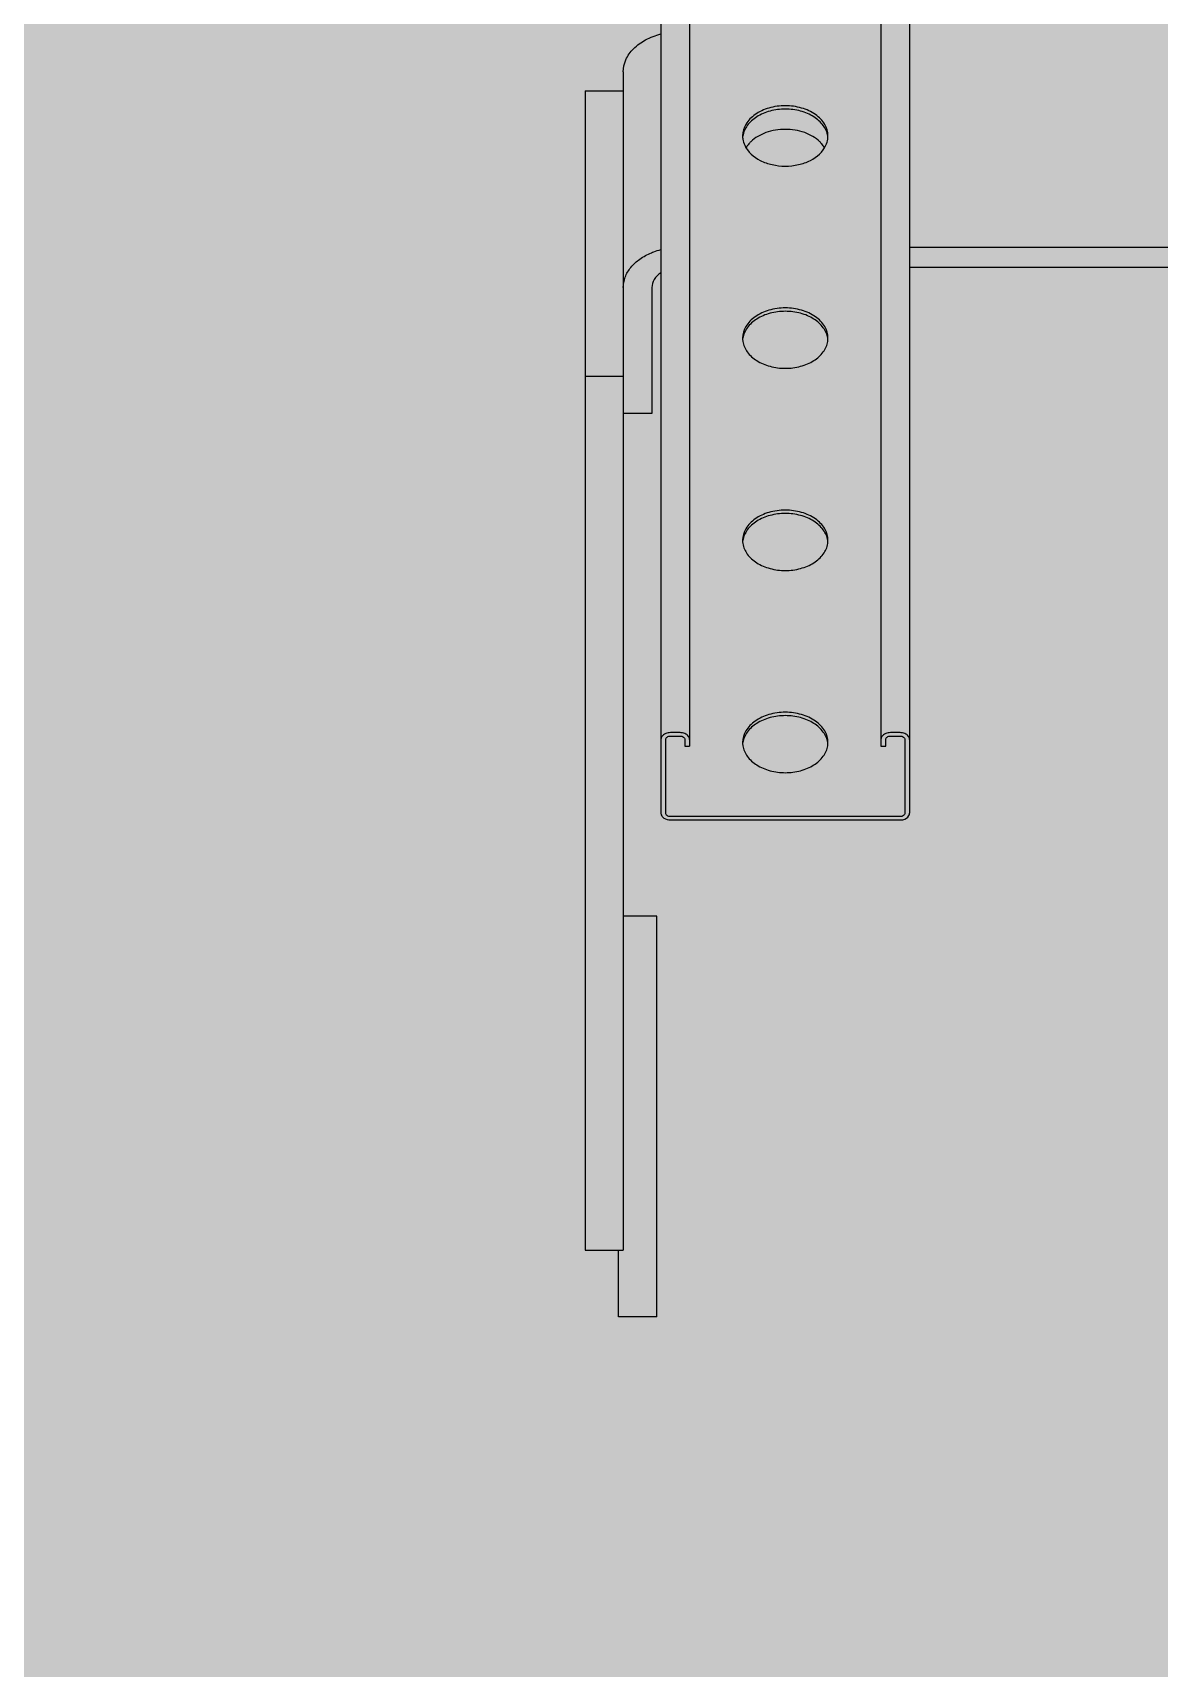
# Model space of a CAD drawing. Extents: x -18489 to 27370, y -8745 to 11880.
# Drawn here: x -14436.72 to -14417.98, y 2168.07 to 2195.28 of the extents above; entities that cross this region are included whole.
import ezdxf

# ---------------------------------------------------------------- set-up
doc = ezdxf.new("R2010")
doc.units = 0
doc.header["$LTSCALE"] = 100
for name, color, linetype in [('188K-SM-03-F10-MECH-EQ-Y2257103$0$0 Xref', 8, 'Continuous'), ('188K-SM-03-F10-MECH-EQ-Y2257103$0$M-EQU-FOUNDATION', 8, 'Continuous'), ('188K-SM-03-F10-MECH-EQ-Y2257103$0$Micron CUP L10 HVAC EQU$0$M-MECH-EQU', 136, 'Continuous'), ('188K-SM-03-F10-MECH-EQ-Y2257103$0$Micron CUP L10 HVAC EQU$0$M-PHASE1 AREA', 252, 'Continuous')]:
    doc.layers.add(name, color=color, linetype=linetype)

# ---------------------------------------------------------------- blocks, each defined once
blk = doc.blocks.new('188K-SM-03-F10-MECH-EQ-Y2257103$0$Micron CUP L10 HVAC EQU$0$A$C0c53ceb0')
at = {"layer": '188K-SM-03-F10-MECH-EQ-Y2257103$0$Micron CUP L10 HVAC EQU$0$M-PHASE1 AREA'}
for p, q in [((17168.81817, 13176.65158), (17168.81817, 12648.77738)), ((17210.1766, 13176.65158), (17210.1766, 12648.77738)), ((17173.57566, 13163.43251), (17173.57566, 12659.94603)), ((17205.41912, 13163.43251), (17205.41912, 12659.94603)), ((17162.53829, 12772.12596), (17162.53829, 12576.08288)), ((17156.19497, 12768.96269), (17156.19497, 12576.08288)), ((17156.19497, 12768.96269), (17162.53829, 12768.96269)), ((17210.1766, 12742.97084), (17679.45525, 12742.97084)), ((17679.45525, 12739.60679), (17210.1766, 12739.60679)), ((17167.29578, 12736.24274), (17167.29578, 12715.26666)), ((17156.19497, 12721.52352), (17162.53829, 12721.52352)), ((17167.29578, 12715.26516), (17162.53829, 12715.26516)), ((17169.61109, 12648.77738), (17169.61109, 12661.06738)), ((17171.98983, 12662.18873), (17170.404, 12662.18873)), ((17170.404, 12661.62806), (17171.98983, 12661.62806)), ((17172.78275, 12661.06738), (17172.78275, 12659.94603)), ((17206.21203, 12659.94603), (17206.21203, 12661.06738)), ((17208.59077, 12662.18873), (17207.00494, 12662.18873)), ((17207.00494, 12661.62806), (17208.59077, 12661.62806)), ((17209.38369, 12661.06738), (17209.38369, 12648.77738)), ((17172.78275, 12659.94603), (17173.57566, 12659.94603)), ((17205.41912, 12659.94603), (17206.21203, 12659.94603)), ((17208.59077, 12648.2167), (17170.404, 12648.2167)), ((17170.404, 12647.65603), (17208.59077, 12647.65603)), ((17168.10742, 12631.67629), (17162.53829, 12631.67629)), ((17168.10742, 12564.96838), (17168.10742, 12631.67629)), ((17156.19497, 12576.08288), (17162.53829, 12576.08288)), ((17161.7641, 12564.96838), (17161.7641, 12576.08288)), ((17168.10742, 12564.96838), (17161.7641, 12564.96838))]:
    blk.add_line(p, q, dxfattribs=at)
for centre, radius, start, end in [((17185.93616, 12761.47347), 3.54328, 180.0055407, 184.5768373), ((17185.98738, 12761.47774), 3.59469, 184.579493, 188.7122458), ((17193.00739, 12761.47774), 3.59469, 351.2877542, 355.420507), ((17193.05862, 12761.47347), 3.54328, 355.4231627, 359.9944593), ((17187.438, 12756.70575), 5.29236, 134.1793977, 139.3501652), ((17191.55678, 12756.70575), 5.29236, 40.6498348, 45.8206023), ((17185.93616, 12727.83295), 3.54328, 180.0055407, 184.5768373), ((17185.98738, 12727.83722), 3.59469, 184.579493, 188.7122458), ((17193.00739, 12727.83722), 3.59469, 351.2877542, 355.420507), ((17193.05862, 12727.83295), 3.54328, 355.4231627, 359.9944593), ((17185.93616, 12694.19243), 3.54328, 180.0055407, 184.5768373), ((17185.98738, 12694.19669), 3.59469, 184.579493, 188.7122458), ((17193.00739, 12694.19669), 3.59469, 351.2877542, 355.420507), ((17193.05862, 12694.19243), 3.54328, 355.4231627, 359.9944593), ((17171.99099, 12659.97761), 2.21113, 79.332974, 90.0300823), ((17185.93616, 12660.5519), 3.54328, 180.0055407, 184.5768373), ((17185.98738, 12660.55617), 3.59469, 184.579493, 188.7122458), ((17193.00739, 12660.55617), 3.59469, 351.2877542, 355.420507), ((17193.05862, 12660.5519), 3.54328, 355.4231627, 359.9944593), ((17208.59194, 12659.97761), 2.21113, 79.332974, 90.0300823)]:
    blk.add_arc(centre, radius, start, end, dxfattribs=at)
for points, knots in [([(17162.53829, 12772.12596), (17162.53829, 12772.81636), (17162.86866, 12774.26756), (17164.23161, 12776.13853), (17166.27912, 12777.60302), (17167.92324, 12778.22332), (17168.8024, 12778.44925)], [0, 0, 0, 0, 0.21748498, 0.45261355, 0.714058089, 1, 1, 1, 1]), ([(17189.49739, 12766.49678), (17188.5821, 12766.49678), (17186.80607, 12766.25763), (17184.48086, 12765.20581), (17182.82528, 12763.56873), (17182.39287, 12762.13882), (17182.39287, 12761.47313)], [0, 0, 0, 0, 0.288006698, 0.555333419, 0.790532629, 1, 1, 1, 1]), ([(17196.6019, 12761.47313), (17196.6019, 12762.13882), (17196.1695, 12763.56873), (17194.51392, 12765.20581), (17192.1887, 12766.25763), (17190.41268, 12766.49678), (17189.49739, 12766.49678)], [0, 0, 0, 0, 0.209467371, 0.444666581, 0.711993302, 1, 1, 1, 1]), ([(17189.49739, 12765.9361), (17188.64305, 12765.9361), (17186.97926, 12765.72672), (17184.76361, 12764.80316), (17183.10621, 12763.36394), (17182.53009, 12762.07863), (17182.43417, 12761.45234)], [0, 0, 0, 0, 0.284584443, 0.551250143, 0.788945637, 1, 1, 1, 1]), ([(17196.5606, 12761.45234), (17196.46469, 12762.07863), (17195.88856, 12763.36394), (17194.23116, 12764.80316), (17192.01551, 12765.72672), (17190.35173, 12765.9361), (17189.49739, 12765.9361)], [0, 0, 0, 0, 0.211054363, 0.448749857, 0.715415557, 1, 1, 1, 1]), ([(17195.24506, 12760.50123), (17194.54107, 12761.18614), (17192.67277, 12762.24312), (17189.49739, 12762.74511), (17186.322, 12762.24312), (17184.45371, 12761.18614), (17183.74971, 12760.50123)], [0, 0, 0, 0, 0.236938801, 0.5, 0.763061198, 1, 1, 1, 1]), ([(17182.74059, 12759.92074), (17183.2418, 12758.8299), (17184.82036, 12757.47092), (17187.31369, 12756.61087), (17188.76101, 12756.44948), (17189.49739, 12756.44948)], [0, 0, 0, 0, 0.454971083, 0.720915951, 1, 1, 1, 1]), ([(17189.49739, 12756.44948), (17190.23377, 12756.44948), (17191.68109, 12756.61087), (17194.17441, 12757.47092), (17195.75297, 12758.8299), (17196.25418, 12759.92074)], [0, 0, 0, 0, 0.279084049, 0.545028917, 1, 1, 1, 1]), ([(17162.53829, 12736.24274), (17162.53829, 12736.8295), (17162.77172, 12738.04886), (17163.76118, 12739.69649), (17165.29495, 12741.08484), (17166.55953, 12741.76475), (17167.24472, 12742.04848)], [0, 0, 0, 0, 0.222954822, 0.459664115, 0.718205, 1, 1, 1, 1]), ([(17167.24472, 12742.04848), (17167.3693, 12742.10006), (17167.87887, 12742.30014), (17168.40282, 12742.46334), (17168.8024, 12742.56603)], [0, 0, 0, 0, 0.246316039, 1, 1, 1, 1]), ([(17168.79917, 12738.69675), (17168.36141, 12738.40663), (17167.61149, 12737.70781), (17167.29578, 12736.70726), (17167.29578, 12736.24274)], [0, 0, 0, 0, 0.530633996, 1, 1, 1, 1]), ([(17189.49739, 12732.85626), (17188.5821, 12732.85626), (17186.80607, 12732.61711), (17184.48086, 12731.56529), (17182.82528, 12729.9282), (17182.39287, 12728.4983), (17182.39287, 12727.83261)], [0, 0, 0, 0, 0.288006698, 0.555333419, 0.790532629, 1, 1, 1, 1]), ([(17189.49739, 12732.29558), (17188.64305, 12732.29558), (17186.97926, 12732.0862), (17184.76361, 12731.16263), (17183.10621, 12729.72342), (17182.53009, 12728.43811), (17182.43417, 12727.81182)], [0, 0, 0, 0, 0.284584443, 0.551250143, 0.788945637, 1, 1, 1, 1]), ([(17196.6019, 12727.83261), (17196.6019, 12728.4983), (17196.1695, 12729.9282), (17194.51392, 12731.56529), (17192.1887, 12732.61711), (17190.41268, 12732.85626), (17189.49739, 12732.85626)], [0, 0, 0, 0, 0.209467371, 0.444666581, 0.711993302, 1, 1, 1, 1]), ([(17196.5606, 12727.81182), (17196.46469, 12728.43811), (17195.88856, 12729.72342), (17194.23116, 12731.16263), (17192.01551, 12732.0862), (17190.35173, 12732.29558), (17189.49739, 12732.29558)], [0, 0, 0, 0, 0.211054363, 0.448749857, 0.715415557, 1, 1, 1, 1]), ([(17182.43417, 12727.29272), (17182.53009, 12726.66643), (17183.10621, 12725.38112), (17184.76361, 12723.9419), (17186.97926, 12723.01834), (17188.64305, 12722.80896), (17189.49739, 12722.80896)], [0, 0, 0, 0, 0.211054363, 0.448749857, 0.715415557, 1, 1, 1, 1]), ([(17189.49739, 12722.80896), (17190.35173, 12722.80896), (17192.01551, 12723.01834), (17194.23116, 12723.9419), (17195.88856, 12725.38112), (17196.46469, 12726.66643), (17196.5606, 12727.29272)], [0, 0, 0, 0, 0.284584443, 0.551250143, 0.788945637, 1, 1, 1, 1]), ([(17189.49739, 12699.21574), (17188.5821, 12699.21574), (17186.80607, 12698.97659), (17184.48086, 12697.92476), (17182.82528, 12696.28768), (17182.39287, 12694.85777), (17182.39287, 12694.19208)], [0, 0, 0, 0, 0.288006698, 0.555333419, 0.790532629, 1, 1, 1, 1]), ([(17189.49739, 12698.65506), (17188.64305, 12698.65506), (17186.97926, 12698.44568), (17184.76361, 12697.52211), (17183.10621, 12696.0829), (17182.53009, 12694.79759), (17182.43417, 12694.17129)], [0, 0, 0, 0, 0.284584443, 0.551250143, 0.788945637, 1, 1, 1, 1]), ([(17196.6019, 12694.19208), (17196.6019, 12694.85777), (17196.1695, 12696.28768), (17194.51392, 12697.92476), (17192.1887, 12698.97659), (17190.41268, 12699.21574), (17189.49739, 12699.21574)], [0, 0, 0, 0, 0.209467371, 0.444666581, 0.711993302, 1, 1, 1, 1]), ([(17196.5606, 12694.17129), (17196.46469, 12694.79759), (17195.88856, 12696.0829), (17194.23116, 12697.52211), (17192.01551, 12698.44568), (17190.35173, 12698.65506), (17189.49739, 12698.65506)], [0, 0, 0, 0, 0.211054363, 0.448749857, 0.715415557, 1, 1, 1, 1]), ([(17182.43417, 12693.6522), (17182.53009, 12693.0259), (17183.10621, 12691.74059), (17184.76361, 12690.30138), (17186.97926, 12689.37781), (17188.64305, 12689.16843), (17189.49739, 12689.16843)], [0, 0, 0, 0, 0.211054363, 0.448749857, 0.715415557, 1, 1, 1, 1]), ([(17189.49739, 12689.16843), (17190.35173, 12689.16843), (17192.01551, 12689.37781), (17194.23116, 12690.30138), (17195.88856, 12691.74059), (17196.46469, 12693.0259), (17196.5606, 12693.6522)], [0, 0, 0, 0, 0.284584443, 0.551250143, 0.788945637, 1, 1, 1, 1]), ([(17189.49739, 12665.57521), (17188.5821, 12665.57521), (17186.80607, 12665.33607), (17184.48086, 12664.28424), (17182.82528, 12662.64716), (17182.39287, 12661.21725), (17182.39287, 12660.55156)], [0, 0, 0, 0, 0.288006698, 0.555333419, 0.790532629, 1, 1, 1, 1]), ([(17196.6019, 12660.55156), (17196.6019, 12661.21725), (17196.1695, 12662.64716), (17194.51392, 12664.28424), (17192.1887, 12665.33607), (17190.41268, 12665.57521), (17189.49739, 12665.57521)], [0, 0, 0, 0, 0.209467371, 0.444666581, 0.711993302, 1, 1, 1, 1]), ([(17189.49739, 12665.01454), (17188.64305, 12665.01454), (17186.97926, 12664.80516), (17184.76361, 12663.88159), (17183.10621, 12662.44238), (17182.53009, 12661.15707), (17182.43417, 12660.53077)], [0, 0, 0, 0, 0.284584443, 0.551250143, 0.788945637, 1, 1, 1, 1]), ([(17196.5606, 12660.53077), (17196.46469, 12661.15707), (17195.88856, 12662.44238), (17194.23116, 12663.88159), (17192.01551, 12664.80516), (17190.35173, 12665.01454), (17189.49739, 12665.01454)], [0, 0, 0, 0, 0.211054363, 0.448749857, 0.715415557, 1, 1, 1, 1]), ([(17169.61109, 12662.0385), (17169.53478, 12662.00734), (17169.2644, 12661.87592), (17169.0263, 12661.65977), (17168.92231, 12661.46704)], [0, 0, 0, 0, 0.273440322, 1, 1, 1, 1]), ([(17169.61109, 12661.06738), (17169.61109, 12661.22054), (17169.84712, 12661.5539), (17170.20927, 12661.62806), (17170.404, 12661.62806)], [0, 0, 0, 0, 0.440239368, 1, 1, 1, 1]), ([(17171.98983, 12661.62806), (17172.18457, 12661.62806), (17172.54671, 12661.5539), (17172.78275, 12661.22054), (17172.78275, 12661.06738)], [0, 0, 0, 0, 0.559760632, 1, 1, 1, 1]), ([(17173.57566, 12661.06738), (17173.57566, 12661.26724), (17173.38951, 12661.70666), (17173.00213, 12661.94892), (17172.78275, 12662.0385)], [0, 0, 0, 0, 0.457524368, 1, 1, 1, 1]), ([(17206.21203, 12662.0385), (17206.13573, 12662.00734), (17205.86534, 12661.87592), (17205.62724, 12661.65977), (17205.52325, 12661.46704)], [0, 0, 0, 0, 0.273440322, 1, 1, 1, 1]), ([(17206.21203, 12661.06738), (17206.21203, 12661.22054), (17206.44807, 12661.5539), (17206.81021, 12661.62806), (17207.00494, 12661.62806)], [0, 0, 0, 0, 0.440239368, 1, 1, 1, 1]), ([(17208.59077, 12661.62806), (17208.78551, 12661.62806), (17209.14765, 12661.5539), (17209.38369, 12661.22054), (17209.38369, 12661.06738)], [0, 0, 0, 0, 0.559760632, 1, 1, 1, 1]), ([(17210.1766, 12661.06738), (17210.1766, 12661.26724), (17209.99045, 12661.70666), (17209.60307, 12661.94892), (17209.38369, 12662.0385)], [0, 0, 0, 0, 0.457524368, 1, 1, 1, 1]), ([(17182.43417, 12660.01168), (17182.53009, 12659.38538), (17183.10621, 12658.10007), (17184.76361, 12656.66086), (17186.97926, 12655.73729), (17188.64305, 12655.52791), (17189.49739, 12655.52791)], [0, 0, 0, 0, 0.211054363, 0.448749857, 0.715415557, 1, 1, 1, 1]), ([(17189.49739, 12655.52791), (17190.35173, 12655.52791), (17192.01551, 12655.73729), (17194.23116, 12656.66086), (17195.88856, 12658.10007), (17196.46469, 12659.38538), (17196.5606, 12660.01168)], [0, 0, 0, 0, 0.284584443, 0.551250143, 0.788945637, 1, 1, 1, 1]), ([(17168.81817, 12648.77738), (17168.81817, 12648.61842), (17168.8898, 12648.3977), (17169.02148, 12648.22571), (17169.05971, 12648.18252)], [0, 0, 0, 0, 0.733758948, 1, 1, 1, 1]), ([(17169.05971, 12648.18252), (17169.13368, 12648.09897), (17169.5112, 12647.77981), (17170.02615, 12647.65603), (17170.404, 12647.65603)], [0, 0, 0, 0, 0.227996945, 1, 1, 1, 1]), ([(17170.404, 12648.2167), (17170.20927, 12648.2167), (17169.84712, 12648.29086), (17169.61109, 12648.62422), (17169.61109, 12648.77738)], [0, 0, 0, 0, 0.559760632, 1, 1, 1, 1]), ([(17209.38369, 12648.77738), (17209.38369, 12648.62422), (17209.14765, 12648.29086), (17208.78551, 12648.2167), (17208.59077, 12648.2167)], [0, 0, 0, 0, 0.440239368, 1, 1, 1, 1]), ([(17208.59077, 12647.65603), (17208.74871, 12647.65603), (17209.30292, 12647.70989), (17209.88045, 12648.02185), (17210.07246, 12648.37772)], [0, 0, 0, 0, 0.280876256, 1, 1, 1, 1])]:
    blk.add_open_spline(points, degree=3, knots=knots, dxfattribs=at)
for points in [[(17182.43417, 12760.93324), (17182.48755, 12760.58469), (17182.59337, 12760.24115), (17182.74059, 12759.92074)], [(17196.25418, 12759.92074), (17196.40141, 12760.24115), (17196.50722, 12760.58469), (17196.5606, 12760.93324)], [(17183.42266, 12760.15338), (17183.2556, 12759.95856), (17183.10275, 12759.7503), (17182.96949, 12759.53097)], [(17196.02528, 12759.53097), (17195.89202, 12759.7503), (17195.73917, 12759.95856), (17195.57212, 12760.15338)], [(17168.92231, 12661.46704), (17168.85694, 12661.34588), (17168.81817, 12661.20505), (17168.81817, 12661.06738)], [(17170.404, 12662.18873), (17170.13499, 12662.18873), (17169.86013, 12662.14019), (17169.61109, 12662.0385)], [(17172.78275, 12662.0385), (17172.65976, 12662.08872), (17172.5308, 12662.12581), (17172.40027, 12662.15053)], [(17205.52325, 12661.46704), (17205.45788, 12661.34588), (17205.41912, 12661.20505), (17205.41912, 12661.06738)], [(17207.00494, 12662.18873), (17206.73594, 12662.18873), (17206.46108, 12662.14019), (17206.21203, 12662.0385)], [(17209.38369, 12662.0385), (17209.2607, 12662.08872), (17209.13175, 12662.12581), (17209.00122, 12662.15053)], [(17210.07246, 12648.37772), (17210.13783, 12648.49888), (17210.1766, 12648.63971), (17210.1766, 12648.77738)]]:
    blk.add_open_spline(points, degree=3, dxfattribs=at)
blk = doc.blocks.new('188K-SM-03-F10-MECH-EQ-Y2257103$0$Micron CUP L10 HVAC EQU')
at = {"layer": '188K-SM-03-F10-MECH-EQ-Y2257103$0$Micron CUP L10 HVAC EQU$0$M-MECH-EQU'}
blk.add_blockref('188K-SM-03-F10-MECH-EQ-Y2257103$0$Micron CUP L10 HVAC EQU$0$A$C0c53ceb0', (-206166.7, 2082.18), dxfattribs=at)
blk = doc.blocks.new('188K-SM-03-F10-MECH-EQ-Y2257103')
at = {"layer": '188K-SM-03-F10-MECH-EQ-Y2257103$0$M-EQU-FOUNDATION'}
h = blk.add_hatch(dxfattribs=at)
h.set_pattern_fill('AR-CONC', color=256, scale=0.1)
h.set_pattern_definition([(50, (4473.521, 709.199), (18.218467, -1.593909), [1.905, -20.955]), (355, (4473.521, 709.2), (-3.524342, 19.105685), [1.524, -16.764058]), (100.45144, (4475.04, 709.066), (14.694125, 17.511775), [1.619001, -17.809024]), (46.1842, (4473.521, 714.28), (27.107904, -4.204233), [2.8575, -31.4325]), (96.63556, (4475.78, 713.93), (23.740413, 24.742612), [2.428502, -26.71356]), (351.18415, (4473.52, 714.28), (23.740413, 24.742612), [2.285997, -25.145973]), (21, (4476.061, 713.009), (15.161439, -10.22652), [1.905, -20.955]), (326, (4476.061, 713.01), (6.180203, 18.418797), [1.524, -16.764]), (71.45144, (4477.325, 712.157), (21.341642, 8.192277), [1.619001, -17.808994]), (37.5, (4473.5214, 709.199), (0.3088603, 8.4555039), [0, -16.5608, 0, -17.018, 0, -16.8275]), (7.5, (4473.521, 709.199), (6.6819663, 10.0180575), [0, -9.7028, 0, -16.1798, 0, -6.4135]), (327.5, (4467.857, 709.199), (13.5590595, -0.5728744), [0, -6.35, 0, -19.812, 0, -26.289]), (317.5, (4465.317, 709.199), (14.812918, 2.542649), [0, -8.255, 0, -13.1572, 0, -18.669])])
h.paths.add_polyline_path([(-14928.149, 5602.459), (-14278.149, 5602.459), (-14278.149, 1902.459), (-14928.149, 1902.459)], flags=16)
h.paths.add_polyline_path([(-14933.149, 5607.459), (-14273.149, 5607.459), (-14273.149, 1897.459), (-14933.149, 1897.459)])
h = blk.add_hatch(dxfattribs=at)
h.set_pattern_fill('AR-CONC', color=256, scale=0.3)
h.set_pattern_definition([(50, (4473.52, 709.2), (54.6554, -4.78173), [5.715, -62.865]), (355, (4473.52, 709.2), (-10.57303, 57.31705), [4.572, -50.29218]), (100.45144, (4478.076, 708.8), (44.08237, 52.53533), [4.857, -53.42707]), (46.1842, (4473.52, 724.44), (81.32371, -12.6127), [8.5725, -94.2975]), (96.63556, (4480.3, 723.39), (71.22124, 74.22784), [7.2855, -80.14068]), (351.18415, (4473.52, 724.44), (71.22124, 74.22784), [6.858, -75.43792]), (21, (4481.14, 720.63), (45.48432, -30.67956), [5.715, -62.865]), (326, (4481.14, 720.63), (18.54061, 55.25639), [4.572, -50.292]), (71.45144, (4484.93, 718.07), (64.02493, 24.57683), [4.857, -53.42698]), (37.5, (4473.521, 709.2), (0.926581, 25.366512), [0, -49.6824, 0, -51.054, 0, -50.4825]), (7.5, (4473.52, 709.2), (20.0459, 30.054172), [0, -29.1084, 0, -48.5394, 0, -19.2405]), (327.5, (4456.529, 709.2), (40.677179, -1.718623), [0, -19.05, 0, -59.436, 0, -78.867]), (317.5, (4448.91, 709.2), (44.438754, 7.62795), [0, -24.765, 0, -39.4716, 0, -56.007])])
h.paths.add_polyline_path([(-14918.149, 5592.459), (-14288.149, 5592.459), (-14288.149, 1912.459), (-14918.149, 1912.459)])
at = {"layer": '188K-SM-03-F10-MECH-EQ-Y2257103$0$0 Xref', "xscale": 0.1, "yscale": 0.1, "zscale": 0.1}
blk.add_blockref('188K-SM-03-F10-MECH-EQ-Y2257103$0$Micron CUP L10 HVAC EQU', (4473.521, 709.199), dxfattribs=at)

msp = doc.modelspace()

# ---------------------------------------------------------------- block references
msp.add_blockref('188K-SM-03-F10-MECH-EQ-Y2257103', (0, 0))

doc.saveas('drawing.dxf')
